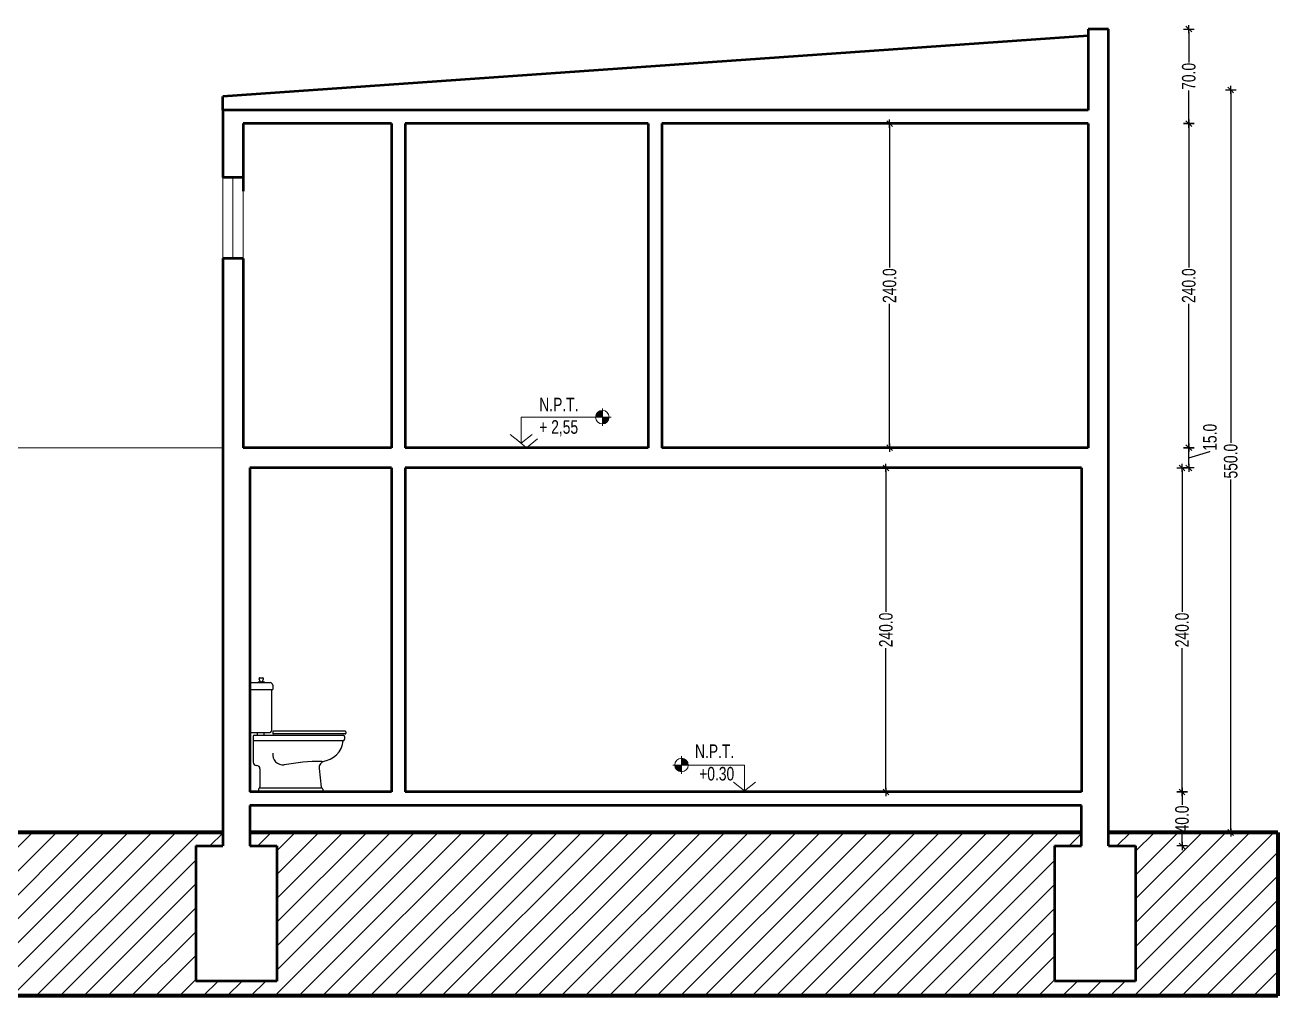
# Model space of a CAD drawing. Header units: centimetres. Extents: x 56177 to 99483, y 493 to 15482.
# Drawn here: x 75220 to 76148, y 5048 to 5767 of the extents above; entities that cross this region are included whole.
import ezdxf

# ---------------------------------------------------------------- set-up
doc = ezdxf.new("R2010")
doc.units = ezdxf.units.CM
doc.header["$MEASUREMENT"] = 0
for name, color, linetype, lineweight in [('0.1', 253, 'Continuous', 13), ('0.1 COTAS', 52, 'Continuous', 13), ('0.15 TEXTOS', 212, 'Continuous', 20), ('0.2 VENTANAS', 2, 'Continuous', 20), ('0.5 MUROS', 1, 'Continuous', 50), ('0.8 TERRENO', 5, 'Continuous', 80)]:
    doc.layers.add(name, color=color, linetype=linetype, lineweight=lineweight)
doc.layers.add('0.12 MOBILIARIO BLOQUES', color=251, linetype='Continuous', lineweight=13, true_color=0x616161)
doc.layers.add('COLOR_ NARANJO', color=2, linetype='Continuous', true_color=0xffff14)
doc.styles.add('NICOLAS 2', font='swisscl.ttf')
doc.dimstyles.new('NICO CMS PEQUEÑAS', dxfattribs={"dimtxt": 10, "dimasz": 2, "dimexe": 0.18, "dimexo": 0.0625, "dimgap": 0.09, "dimtad": 0, "dimdec": 1, "dimzin": 0, "dimdsep": 46, "dimtxsty": 'NICOLAS 2', "dimblk": 'CRUZ2', "dimcen": 0.09, "dimse1": 1, "dimse2": 1, "dimclrd": 256, "dimclrt": 2, "dimadec": 0, "dimazin": 0, "dimtfac": 1, "dimtdec": 1, "dimtofl": 0, "dimtmove": 1, "dimatfit": 2, "dimldrblk": 'CRUZ2', "dimfxl": 1, "dimtolj": 1, "dimtzin": 0, "dimarcsym": 0})

# ---------------------------------------------------------------- blocks, each defined once
blk = doc.blocks.new('CRUZ2')
at = {"layer": 'COLOR_ NARANJO', "color": 8}
for p, q in [((-1.5, 0), (1.5, 0)), ((0, 2), (0, -2))]:
    blk.add_line(p, q, dxfattribs=at)
at = {"layer": 'COLOR_ NARANJO', "color": 4}
blk.add_lwpolyline([(-1.06, -1.06), (0, 0), (1.06, 1.06)], dxfattribs=at)
blk = doc.blocks.new('*D536')
at = {"layer": '0.1 COTAS', "lineweight": -2, "transparency": 16777216}
for p, q in [((76077.05, 5197.05), (76077.05, 5189.52)), ((76077.05, 5161.05), (76077.05, 5168.59))]:
    blk.add_line(p, q, dxfattribs=at)
at = {"layer": 'Defpoints', "color": 0, "transparency": 16777216}
for p in [(76002.61, 5199.05), (76077.05, 5199.05), (76022.61, 5159.05)]:
    blk.add_point(p, dxfattribs=at)
at = {"layer": '0.1 COTAS', "lineweight": -2, "transparency": 16777216, "xscale": 2, "yscale": 2, "zscale": 2}
for p, rotation in [((76077.05, 5199.05), 90), ((76077.05, 5159.05), 270)]:
    blk.add_blockref('CRUZ2', p, dxfattribs=dict(at, rotation=rotation))
at = {"layer": '0.1 COTAS', "color": 2, "transparency": 16777216, "insert": (76077.05, 5179.05), "char_height": 10, "attachment_point": 5, "rotation": 90, "style": 'NICOLAS 2'}
blk.add_mtext('\\A1;40.0', dxfattribs=at)
blk = doc.blocks.new('*D537')
at = {"layer": '0.1 COTAS', "lineweight": -2, "transparency": 16777216}
for p, q in [((76077.05, 5437.05), (76077.05, 5332.58)), ((76077.05, 5201.05), (76077.05, 5305.53))]:
    blk.add_line(p, q, dxfattribs=at)
at = {"layer": 'Defpoints', "color": 0, "transparency": 16777216}
for p in [(76002.61, 5439.05), (76077.05, 5439.05), (76002.61, 5199.05)]:
    blk.add_point(p, dxfattribs=at)
at = {"layer": '0.1 COTAS', "lineweight": -2, "transparency": 16777216, "xscale": 2, "yscale": 2, "zscale": 2}
for p, rotation in [((76077.05, 5439.05), 90), ((76077.05, 5199.05), 270)]:
    blk.add_blockref('CRUZ2', p, dxfattribs=dict(at, rotation=rotation))
at = {"layer": '0.1 COTAS', "color": 2, "transparency": 16777216, "insert": (76077.05, 5319.05), "char_height": 10, "attachment_point": 5, "rotation": 90, "style": 'NICOLAS 2'}
blk.add_mtext('\\A1;240.0', dxfattribs=at)
blk = doc.blocks.new('*D538')
at = {"layer": '0.1 COTAS', "lineweight": -2, "transparency": 16777216}
for p, q in [((76082.05, 5441.05), (76082.05, 5452.05)), ((76082.05, 5446.55), (76097.73, 5451.26)), ((76097.73, 5451.26), (76097.73, 5451.44))]:
    blk.add_line(p, q, dxfattribs=at)
at = {"layer": 'Defpoints', "color": 0, "transparency": 16777216}
for p in [(76007.61, 5454.05), (76082.05, 5454.05), (76002.61, 5439.05)]:
    blk.add_point(p, dxfattribs=at)
at = {"layer": '0.1 COTAS', "lineweight": -2, "transparency": 16777216, "xscale": 2, "yscale": 2, "zscale": 2}
for p, rotation in [((76082.05, 5454.05), 90), ((76082.05, 5439.05), 270)]:
    blk.add_blockref('CRUZ2', p, dxfattribs=dict(at, rotation=rotation))
at = {"layer": '0.1 COTAS', "color": 2, "transparency": 16777216, "insert": (76097.73, 5461.72), "char_height": 10, "attachment_point": 5, "rotation": 90, "style": 'NICOLAS 2'}
blk.add_mtext('\\A1;15.0', dxfattribs=at)
blk = doc.blocks.new('*D539')
at = {"layer": '0.1 COTAS', "lineweight": -2, "transparency": 16777216}
for p, q in [((76082.05, 5692.05), (76082.05, 5587.58)), ((76082.05, 5456.05), (76082.05, 5560.53))]:
    blk.add_line(p, q, dxfattribs=at)
at = {"layer": 'Defpoints', "color": 0, "transparency": 16777216}
for p in [(76007.61, 5694.05), (76082.05, 5694.05), (76007.61, 5454.05)]:
    blk.add_point(p, dxfattribs=at)
at = {"layer": '0.1 COTAS', "lineweight": -2, "transparency": 16777216, "xscale": 2, "yscale": 2, "zscale": 2}
for p, rotation in [((76082.05, 5694.05), 90), ((76082.05, 5454.05), 270)]:
    blk.add_blockref('CRUZ2', p, dxfattribs=dict(at, rotation=rotation))
at = {"layer": '0.1 COTAS', "color": 2, "transparency": 16777216, "insert": (76082.05, 5574.05), "char_height": 10, "attachment_point": 5, "rotation": 90, "style": 'NICOLAS 2'}
blk.add_mtext('\\A1;240.0', dxfattribs=at)
blk = doc.blocks.new('*D540')
at = {"layer": '0.1 COTAS', "lineweight": -2, "transparency": 16777216}
for p, q in [((76082.05, 5762.05), (76082.05, 5739.42)), ((76082.05, 5696.05), (76082.05, 5718.69))]:
    blk.add_line(p, q, dxfattribs=at)
at = {"layer": 'Defpoints', "color": 0, "transparency": 16777216}
for p in [(76022.61, 5764.05), (76082.05, 5764.05), (76007.61, 5694.05)]:
    blk.add_point(p, dxfattribs=at)
at = {"layer": '0.1 COTAS', "lineweight": -2, "transparency": 16777216, "xscale": 2, "yscale": 2, "zscale": 2}
for p, rotation in [((76082.05, 5764.05), 90), ((76082.05, 5694.05), 270)]:
    blk.add_blockref('CRUZ2', p, dxfattribs=dict(at, rotation=rotation))
at = {"layer": '0.1 COTAS', "color": 2, "transparency": 16777216, "insert": (76082.05, 5729.05), "char_height": 10, "attachment_point": 5, "rotation": 90, "style": 'NICOLAS 2'}
blk.add_mtext('\\A1;70.0', dxfattribs=at)
blk = doc.blocks.new('*D535')
at = {"layer": '0.1 COTAS', "lineweight": -2, "transparency": 16777216}
for p, q in [((76113.1, 5717.05), (76113.1, 5457.59)), ((76113.1, 5171.05), (76113.1, 5430.52))]:
    blk.add_line(p, q, dxfattribs=at)
at = {"layer": 'Defpoints', "color": 0, "transparency": 16777216}
for p in [(76022.61, 5719.05), (76113.1, 5719.05), (76022.61, 5169.05)]:
    blk.add_point(p, dxfattribs=at)
at = {"layer": '0.1 COTAS', "lineweight": -2, "transparency": 16777216, "xscale": 2, "yscale": 2, "zscale": 2}
for p, rotation in [((76113.1, 5719.05), 90), ((76113.1, 5169.05), 270)]:
    blk.add_blockref('CRUZ2', p, dxfattribs=dict(at, rotation=rotation))
at = {"layer": '0.1 COTAS', "color": 2, "transparency": 16777216, "insert": (76113.1, 5444.05), "char_height": 10, "attachment_point": 5, "rotation": 90, "style": 'NICOLAS 2'}
blk.add_mtext('\\A1;550.0', dxfattribs=at)
blk = doc.blocks.new('*D550')
at = {"layer": '0.1 COTAS', "lineweight": -2, "transparency": 16777216}
for p, q in [((75857.73, 5437.05), (75857.73, 5332.58)), ((75857.73, 5201.05), (75857.73, 5305.53))]:
    blk.add_line(p, q, dxfattribs=at)
at = {"layer": 'Defpoints', "color": 0, "transparency": 16777216}
for p in [(75752.11, 5439.05), (75857.73, 5439.05), (75752.11, 5199.05)]:
    blk.add_point(p, dxfattribs=at)
at = {"layer": '0.1 COTAS', "lineweight": -2, "transparency": 16777216, "xscale": 2, "yscale": 2, "zscale": 2}
for p, rotation in [((75857.73, 5439.05), 90), ((75857.73, 5199.05), 270)]:
    blk.add_blockref('CRUZ2', p, dxfattribs=dict(at, rotation=rotation))
at = {"layer": '0.1 COTAS', "color": 2, "transparency": 16777216, "insert": (75857.73, 5319.05), "char_height": 10, "attachment_point": 5, "rotation": 90, "style": 'NICOLAS 2'}
blk.add_mtext('\\A1;240.0', dxfattribs=at)
blk = doc.blocks.new('*D551')
at = {"layer": '0.1 COTAS', "lineweight": -2, "transparency": 16777216}
for p, q in [((75860.4, 5692.05), (75860.4, 5587.58)), ((75860.4, 5456.05), (75860.4, 5560.53))]:
    blk.add_line(p, q, dxfattribs=at)
at = {"layer": 'Defpoints', "color": 0, "transparency": 16777216}
for p in [(75860.4, 5694.05), (75860.4, 5694.05), (75860.4, 5454.05)]:
    blk.add_point(p, dxfattribs=at)
at = {"layer": '0.1 COTAS', "lineweight": -2, "transparency": 16777216, "xscale": 2, "yscale": 2, "zscale": 2}
for p, rotation in [((75860.4, 5694.05), 90), ((75860.4, 5454.05), 270)]:
    blk.add_blockref('CRUZ2', p, dxfattribs=dict(at, rotation=rotation))
at = {"layer": '0.1 COTAS', "color": 2, "transparency": 16777216, "insert": (75860.4, 5574.05), "char_height": 10, "attachment_point": 5, "rotation": 90, "style": 'NICOLAS 2'}
blk.add_mtext('\\A1;240.0', dxfattribs=at)
blk = doc.blocks.new('WCES')
for p, q in [((0.076, 0.8194), (0.0694, 0.8384)), ((0.0741, 0.845), (0.0951, 0.845)), ((0.0933, 0.8194), (0.0998, 0.8384)), ((0, 0.805), (0, 0.45)), ((0, 0.76), (0.1692, 0.76)), ((0.005, 0.81), (0.1492, 0.81)), ((0.0646, 0.815), (0.1046, 0.815)), ((0.0807, 0.816), (0.0886, 0.816)), ((0.1592, 0.76), (0.1592, 0.45)), ((0.1692, 0.79), (0.1692, 0.76)), ((0.01, 0.44), (0.1492, 0.44)), ((0.025, 0.41), (0.025, 0.2217)), ((0.6918, 0.38), (0.025, 0.38)), ((0.035, 0.42), (0.6918, 0.42)), ((0.0546, 0.44), (0.0546, 0.42)), ((0.1046, 0.44), (0.1046, 0.42)), ((0.1692, 0.445), (0.1692, 0.435)), ((0.7068, 0.45), (0.1742, 0.45)), ((0.7068, 0.43), (0.1742, 0.43)), ((0.7018, 0.41), (0.7018, 0.39)), ((0.7118, 0.445), (0.7118, 0.435)), ((0.05, 0.1967), (0.05, 0.1967)), ((0.075, 0.1717), (0.075, 0.0373)), ((0.5128, 0.1738), (0.529, 0.0366)), ((0.065, 0.02), (0.065, 0)), ((0.0718, 0.03), (0.5326, 0.03)), ((0.5398, 0.02), (0.5398, 0))]:
    blk.add_line(p, q)
for centre, radius, start, end in [((0.0741, 0.84), 0.005, 90, 199.02561), ((0.0951, 0.84), 0.005, 340.97439, 90), ((0.005, 0.805), 0.005, 90, 180), ((0.0646, 0.81), 0.005, 90, 180), ((0.0807, 0.821), 0.005, 199.02561, 270), ((0.0886, 0.821), 0.005, 270, 340.97439), ((0.1046, 0.81), 0.005, 360, 90), ((0.1492, 0.79), 0.02, 0, 90), ((0.01, 0.45), 0.01, 180, 270), ((0.035, 0.41), 0.01, 90, 180), ((0.1492, 0.45), 0.01, 270, 0), ((0.1742, 0.445), 0.005, 90, 180), ((0.1742, 0.435), 0.005, 180, 270), ((0.5196, 0.3988), 0.1732, 275.79209, 353.78098), ((0.6918, 0.41), 0.01, 360, 90), ((0.6918, 0.39), 0.01, 270, 0), ((0.7068, 0.445), 0.005, 0, 90), ((0.7068, 0.435), 0.005, 270, 0), ((0.2474, 0.2784), 0.0786, 173.77874, 274.0729), ((0.05, 0.2217), 0.025, 180, 270), ((0.05, 0.1717), 0.025, 0, 90), ((0.5272, -1.2222), 1.4484, 89.8142, 100.9139), ((0.5624, 0.1797), 0.05, 101.05522, 186.74173), ((0.532, 0.2762), 0.05, 269.8142, 275.79209), ((0.075, 0.02), 0.01, 120, 180), ((0.065, 0.0373), 0.01, 300, 0), ((0.5389, 0.0378), 0.01, 186.74173, 242.77599), ((0.5298, 0.02), 0.01, 0, 62.77599)]:
    blk.add_arc(centre, radius, start, end)

msp = doc.modelspace()

# ---------------------------------------------------------------- hatches: boundary and pattern name
at = {"layer": '0.1'}
h = msp.add_hatch(dxfattribs=at)
h.set_pattern_fill('ANSI31', color=256, scale=100, style=0)
h.paths.add_polyline_path([(76148.06, 5047.99), (76148.06, 5169.05), (76022.61, 5169.05), (76022.61, 5159.05), (76042.61, 5159.05), (76042.61, 5059.05), (75982.61, 5059.05), (75982.61, 5159.05), (76002.61, 5159.05), (76002.61, 5169.05), (75386.61, 5169.05), (75386.61, 5159.05), (75406.61, 5159.05), (75406.61, 5059.05), (75346.61, 5059.05), (75346.61, 5159.05), (75366.61, 5159.05), (75366.61, 5169.05), (74827.61, 5169.05), (74827.61, 5159.05), (74847.61, 5159.05), (74847.61, 5079.05), (74787.61, 5079.05), (74787.61, 5159.05), (74807.61, 5159.05), (74807.61, 5169.05), (74216.61, 5169.05), (74216.61, 5159.05), (74236.61, 5159.05), (74236.61, 5079.05), (74176.61, 5079.05), (74176.61, 5159.05), (74196.61, 5159.05), (74196.61, 5169.05), (73899.21, 5169.05), (73899.21, 5047.99)])
at = {"layer": '0.15 TEXTOS'}
h = msp.add_hatch(color=256, dxfattribs=at)
h.paths.add_polyline_path([(75647.72, 5476.68), (75642.72, 5476.68, -0.414214), (75647.72, 5481.68)])
h.paths.add_polyline_path([(75647.72, 5471.68), (75647.72, 5476.68), (75652.72, 5476.68, -0.414214)])
h = msp.add_hatch(color=256, dxfattribs=at)
h.paths.add_polyline_path([(75706.28, 5219), (75711.28, 5219, 0.414214), (75706.28, 5224)])
h.paths.add_polyline_path([(75706.28, 5214), (75706.28, 5219), (75701.28, 5219, 0.414214)])

# ---------------------------------------------------------------- linework, layer by layer
at = {"layer": '0.12 MOBILIARIO BLOQUES'}
msp.add_line((75197.61, 5454.05), (75366.61, 5454.05), dxfattribs=at)
at = {"layer": '0.15 TEXTOS'}
for p, q in [((75654.22, 5476.68), (75587.55, 5476.68)), ((75587.55, 5476.68), (75587.55, 5457.28)), ((75647.72, 5470.18), (75647.72, 5483.18)), ((75587.55, 5457.28), (75579.41, 5463.73)), ((75591.61, 5454.05), (75583.48, 5460.51)), ((75587.55, 5457.28), (75595.68, 5463.73)), ((75591.61, 5454.05), (75599.75, 5460.51)), ((75706.28, 5212.5), (75706.28, 5225.5)), ((75699.78, 5219), (75753.05, 5219)), ((75753.05, 5219), (75753.05, 5199.83)), ((75753.05, 5199.83), (75744.92, 5206.28)), ((75753.05, 5199.83), (75761.19, 5206.28))]:
    msp.add_line(p, q, dxfattribs=at)
for centre in [(75647.72, 5476.68), (75706.28, 5219)]:
    msp.add_circle(centre, 5, dxfattribs=at)
at = {"layer": '0.2 VENTANAS'}
for p, q in [((75366.61, 5594.05), (75366.61, 5654.05)), ((75374.11, 5594.05), (75374.11, 5654.05)), ((75381.61, 5594.05), (75381.61, 5654.05))]:
    msp.add_line(p, q, dxfattribs=at)
at = {"layer": '0.5 MUROS', "ltscale": 10}
for p, q in [((76022.61, 5764.05), (76007.61, 5764.05)), ((76007.61, 5764.05), (76007.61, 5704.05)), ((76022.61, 5159.05), (76022.61, 5764.05)), ((76007.61, 5759.05), (75366.61, 5714.05)), ((75366.61, 5704.05), (75366.61, 5714.05)), ((75366.61, 5704.05), (75366.61, 5654.05)), ((76007.61, 5704.05), (75366.61, 5704.05)), ((75491.61, 5694.05), (75381.61, 5694.05)), ((75381.61, 5694.05), (75381.61, 5644.05)), ((75491.61, 5694.05), (75491.61, 5454.05)), ((75681.61, 5694.05), (75501.61, 5694.05)), ((75501.61, 5694.05), (75501.61, 5454.05)), ((75681.61, 5694.05), (75681.61, 5454.05)), ((76007.61, 5694.05), (75691.61, 5694.05)), ((75691.61, 5694.05), (75691.61, 5454.05)), ((76007.61, 5694.05), (76007.61, 5454.05)), ((75381.61, 5654.05), (75366.61, 5654.05)), ((75366.61, 5594.05), (75366.61, 5169.05)), ((75381.61, 5594.05), (75366.61, 5594.05)), ((75381.61, 5594.05), (75381.61, 5454.05)), ((75491.61, 5454.05), (75381.61, 5454.05)), ((75681.61, 5454.05), (75501.61, 5454.05)), ((76007.61, 5454.05), (75691.61, 5454.05)), ((75491.61, 5439.05), (75386.61, 5439.05)), ((75386.61, 5439.05), (75386.61, 5199.05)), ((75491.61, 5439.05), (75491.61, 5199.05)), ((76002.61, 5439.05), (75501.61, 5439.05)), ((75501.61, 5439.05), (75501.61, 5199.05)), ((76002.61, 5439.05), (76002.61, 5199.05)), ((75491.61, 5199.05), (75386.61, 5199.05)), ((76002.61, 5199.05), (75501.61, 5199.05)), ((75366.61, 5189.05), (75366.61, 5159.05)), ((75386.61, 5189.05), (75386.61, 5159.05)), ((76002.61, 5189.05), (75386.61, 5189.05)), ((76002.61, 5159.05), (76002.61, 5189.05)), ((75467.61, 5169.05), (76002.61, 5169.05)), ((75346.61, 5159.05), (75346.61, 5059.05)), ((75346.61, 5159.05), (75366.61, 5159.05)), ((75386.61, 5159.05), (75406.61, 5159.05)), ((75406.61, 5159.05), (75406.61, 5059.05)), ((75982.61, 5159.05), (75982.61, 5059.05)), ((75982.61, 5159.05), (76002.61, 5159.05)), ((76022.61, 5159.05), (76042.61, 5159.05)), ((76042.61, 5159.05), (76042.61, 5059.05)), ((75406.61, 5059.05), (75346.61, 5059.05)), ((76042.61, 5059.05), (75982.61, 5059.05))]:
    msp.add_line(p, q, dxfattribs=at)
at = {"layer": '0.8 TERRENO'}
for p, q in [((75366.61, 5169.05), (74827.61, 5169.05)), ((76002.61, 5169.05), (75386.61, 5169.05)), ((76148.06, 5169.05), (76022.61, 5169.05)), ((76148.06, 5169.05), (76148.06, 5047.99)), ((76148.06, 5047.99), (73899.21, 5047.99))]:
    msp.add_line(p, q, dxfattribs=at)

# ---------------------------------------------------------------- block references
at = {"xscale": 100, "yscale": 100, "zscale": 100}
msp.add_blockref('WCES', (75386.61, 5199.05), dxfattribs=at)

# ---------------------------------------------------------------- texts
at = {"layer": '0.15 TEXTOS', "char_height": 10, "width": 489.6147, "style": 'NICOLAS 2'}
for s, insert, attachment_point in [('N.P.T. \\P+ 2,55', (75600.94, 5491.04), 1), ('N.P.T. \\P+0.30', (75745.33, 5234.25), 3)]:
    msp.add_mtext(s, dxfattribs=dict(at, insert=insert, attachment_point=attachment_point))

# ---------------------------------------------------------------- dimensions: what is measured, and where the dimension line sits
at = {"layer": '0.1 COTAS'}
for base, p1, p2, picture, middle in [((76082.05, 5764.05), (76007.61, 5694.05), (76022.61, 5764.05), '*D540', (76082.05, 5729.05)), ((76113.1, 5719.05), (76022.61, 5169.05), (76022.61, 5719.05), '*D535', (76113.1, 5444.05)), ((75860.4, 5694.05), (75860.4, 5454.05), (75860.4, 5694.05), '*D551', (75860.4, 5574.05)), ((76082.05, 5694.05), (76007.61, 5454.05), (76007.61, 5694.05), '*D539', (76082.05, 5574.05)), ((76082.05, 5454.05), (76002.61, 5439.05), (76007.61, 5454.05), '*D538', (76097.73, 5451.53)), ((75857.73, 5439.05), (75752.11, 5199.05), (75752.11, 5439.05), '*D550', (75857.73, 5319.05)), ((76077.05, 5439.05), (76002.61, 5199.05), (76002.61, 5439.05), '*D537', (76077.05, 5319.05)), ((76077.05, 5199.05), (76022.61, 5159.05), (76002.61, 5199.05), '*D536', (76077.05, 5179.05))]:
    dim = msp.add_linear_dim(base=base, p1=p1, p2=p2, angle=90, dimstyle='NICO CMS PEQUEÑAS', dxfattribs=at)
    dim.commit()
    dim.dimension.update_dxf_attribs({"geometry": picture, "text_midpoint": middle})

doc.saveas('drawing.dxf')
